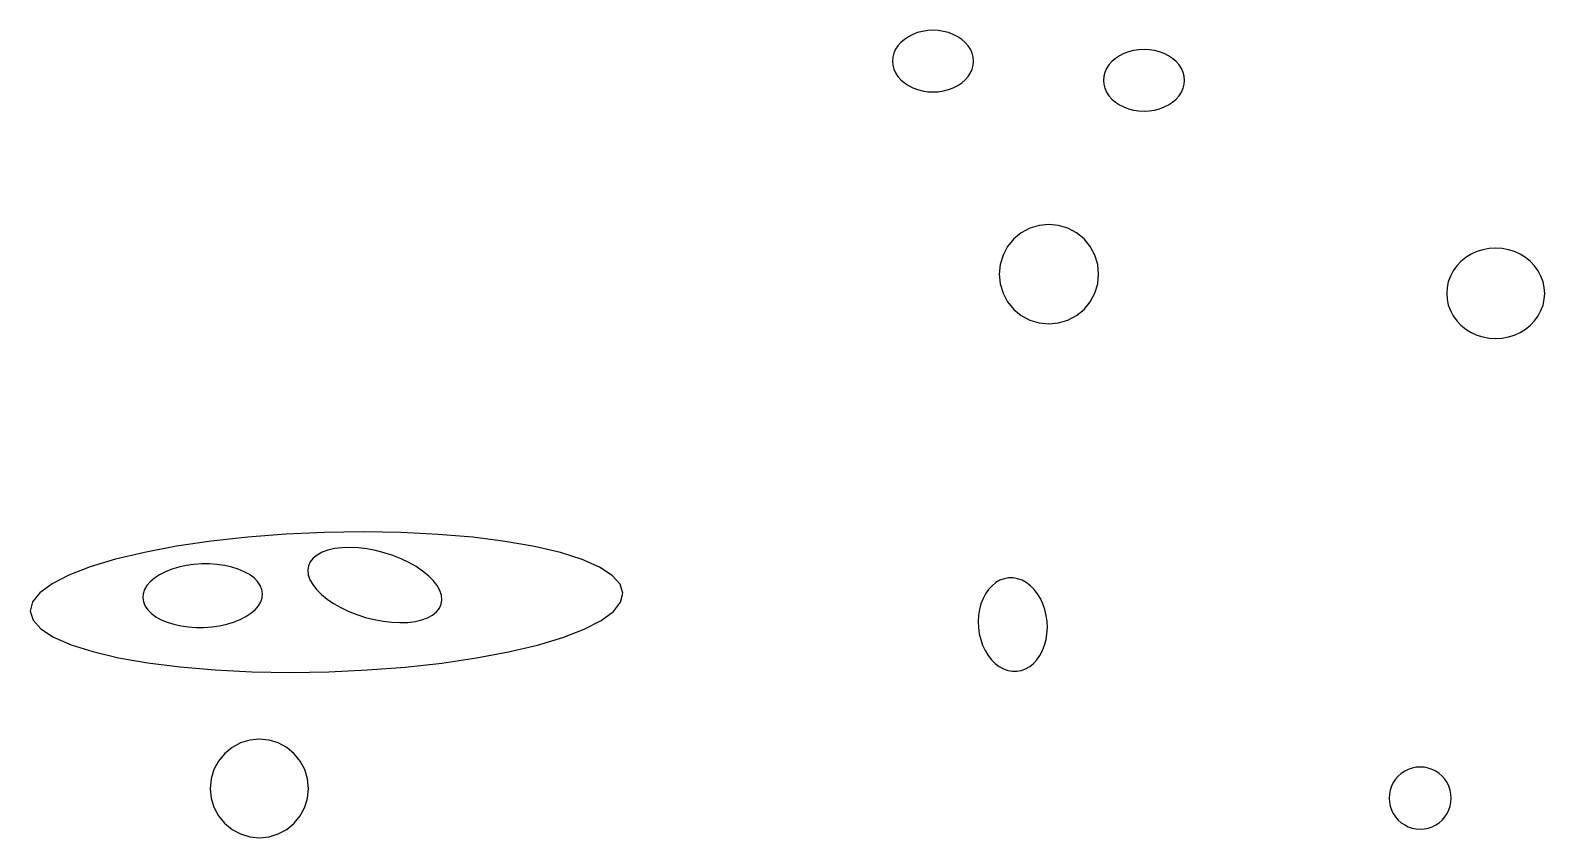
# Model space of a CAD drawing. Extents: x -292 to 292, y -205 to 211.
# Drawn here: x -112.03 to -86.97, y -85.08 to -71.72 of the extents above; entities that cross this region are included whole.
import ezdxf

# ---------------------------------------------------------------- set-up
doc = ezdxf.new("R2010")
doc.units = 0

msp = doc.modelspace()

# ---------------------------------------------------------------- linework, layer by layer
at = {"layer": 'CIRCLES'}
for p, q in [((-95.333, -74.948), (-95.488, -74.995)), ((-95.173, -74.932), (-95.333, -74.948)), ((-95.012, -74.948), (-95.173, -74.932)), ((-94.858, -74.995), (-95.012, -74.948)), ((-95.755, -75.173), (-95.857, -75.298)), ((-95.63, -75.071), (-95.755, -75.173)), ((-95.488, -74.995), (-95.63, -75.071)), ((-94.716, -75.071), (-94.858, -74.995)), ((-94.591, -75.173), (-94.716, -75.071)), ((-94.489, -75.298), (-94.591, -75.173)), ((-95.933, -75.441), (-95.98, -75.595)), ((-95.857, -75.298), (-95.933, -75.441)), ((-94.412, -75.441), (-94.489, -75.298)), ((-94.366, -75.595), (-94.412, -75.441)), ((-95.98, -75.595), (-95.996, -75.756)), ((-94.35, -75.756), (-94.366, -75.595)), ((-95.996, -75.756), (-95.98, -75.916)), ((-95.98, -75.916), (-95.933, -76.07)), ((-94.412, -76.07), (-94.366, -75.916)), ((-94.366, -75.916), (-94.35, -75.756)), ((-95.933, -76.07), (-95.857, -76.213)), ((-94.489, -76.213), (-94.412, -76.07)), ((-95.857, -76.213), (-95.755, -76.338)), ((-95.755, -76.338), (-95.63, -76.44)), ((-95.63, -76.44), (-95.488, -76.516)), ((-94.858, -76.516), (-94.716, -76.44)), ((-94.716, -76.44), (-94.591, -76.338)), ((-94.591, -76.338), (-94.489, -76.213)), ((-95.488, -76.516), (-95.333, -76.563)), ((-95.333, -76.563), (-95.173, -76.579)), ((-95.173, -76.579), (-95.012, -76.563)), ((-95.012, -76.563), (-94.858, -76.516)), ((-108.401, -83.466), (-108.554, -83.512)), ((-108.242, -83.45), (-108.401, -83.466)), ((-108.083, -83.466), (-108.242, -83.45)), ((-107.931, -83.512), (-108.083, -83.466)), ((-108.818, -83.689), (-108.919, -83.812)), ((-108.694, -83.588), (-108.818, -83.689)), ((-108.554, -83.512), (-108.694, -83.588)), ((-107.79, -83.588), (-107.931, -83.512)), ((-107.666, -83.689), (-107.79, -83.588)), ((-107.565, -83.812), (-107.666, -83.689)), ((-108.994, -83.953), (-109.041, -84.106)), ((-108.919, -83.812), (-108.994, -83.953)), ((-107.49, -83.953), (-107.565, -83.812)), ((-107.444, -84.106), (-107.49, -83.953)), ((-109.041, -84.106), (-109.056, -84.265)), ((-107.428, -84.265), (-107.444, -84.106)), ((-109.056, -84.265), (-109.041, -84.423)), ((-109.041, -84.423), (-108.994, -84.576)), ((-107.49, -84.576), (-107.444, -84.423)), ((-107.444, -84.423), (-107.428, -84.265)), ((-108.994, -84.576), (-108.919, -84.717)), ((-108.919, -84.717), (-108.818, -84.84)), ((-107.666, -84.84), (-107.565, -84.717)), ((-107.565, -84.717), (-107.49, -84.576)), ((-108.818, -84.84), (-108.694, -84.941)), ((-108.694, -84.941), (-108.554, -85.017)), ((-107.931, -85.017), (-107.79, -84.941)), ((-107.79, -84.941), (-107.666, -84.84)), ((-108.554, -85.017), (-108.401, -85.063)), ((-108.401, -85.063), (-108.242, -85.079)), ((-108.242, -85.079), (-108.083, -85.063)), ((-108.083, -85.063), (-107.931, -85.017))]:
    msp.add_line(p, q, dxfattribs=at)
at = {"layer": 'ELLIPSES'}
for p, q in [((-97.623, -71.921), (-97.672, -71.976)), ((-97.566, -71.871), (-97.623, -71.921)), ((-97.5, -71.827), (-97.566, -71.871)), ((-97.427, -71.79), (-97.5, -71.827)), ((-97.348, -71.76), (-97.427, -71.79)), ((-97.265, -71.739), (-97.348, -71.76)), ((-97.179, -71.726), (-97.265, -71.739)), ((-97.092, -71.721), (-97.179, -71.726)), ((-97.004, -71.726), (-97.092, -71.721)), ((-96.918, -71.739), (-97.004, -71.726)), ((-96.835, -71.76), (-96.918, -71.739)), ((-96.756, -71.79), (-96.835, -71.76)), ((-96.683, -71.827), (-96.756, -71.79)), ((-96.617, -71.871), (-96.683, -71.827)), ((-96.56, -71.921), (-96.617, -71.871)), ((-96.511, -71.976), (-96.56, -71.921)), ((-97.756, -72.165), (-97.762, -72.231)), ((-97.739, -72.099), (-97.756, -72.165)), ((-97.711, -72.036), (-97.739, -72.099)), ((-97.672, -71.976), (-97.711, -72.036)), ((-96.472, -72.036), (-96.511, -71.976)), ((-96.444, -72.099), (-96.472, -72.036)), ((-96.427, -72.165), (-96.444, -72.099)), ((-96.421, -72.231), (-96.427, -72.165)), ((-94.073, -72.188), (-94.131, -72.238)), ((-94.007, -72.144), (-94.073, -72.188)), ((-93.934, -72.107), (-94.007, -72.144)), ((-93.856, -72.078), (-93.934, -72.107)), ((-93.773, -72.056), (-93.856, -72.078)), ((-93.687, -72.043), (-93.773, -72.056)), ((-93.599, -72.039), (-93.687, -72.043)), ((-93.511, -72.043), (-93.599, -72.039)), ((-93.425, -72.056), (-93.511, -72.043)), ((-93.342, -72.078), (-93.425, -72.056)), ((-93.264, -72.107), (-93.342, -72.078)), ((-93.191, -72.144), (-93.264, -72.107)), ((-93.125, -72.188), (-93.191, -72.144)), ((-93.067, -72.238), (-93.125, -72.188)), ((-97.762, -72.231), (-97.756, -72.298)), ((-97.756, -72.298), (-97.739, -72.363)), ((-97.739, -72.363), (-97.711, -72.426)), ((-97.711, -72.426), (-97.672, -72.486)), ((-96.511, -72.486), (-96.472, -72.426)), ((-96.472, -72.426), (-96.444, -72.363)), ((-96.444, -72.363), (-96.427, -72.298)), ((-96.427, -72.298), (-96.421, -72.231)), ((-94.247, -72.417), (-94.264, -72.482)), ((-94.218, -72.354), (-94.247, -72.417)), ((-94.18, -72.294), (-94.218, -72.354)), ((-94.131, -72.238), (-94.18, -72.294)), ((-93.018, -72.294), (-93.067, -72.238)), ((-92.98, -72.354), (-93.018, -72.294)), ((-92.951, -72.417), (-92.98, -72.354)), ((-92.934, -72.482), (-92.951, -72.417)), ((-97.672, -72.486), (-97.623, -72.542)), ((-97.623, -72.542), (-97.566, -72.592)), ((-97.566, -72.592), (-97.5, -72.636)), ((-97.5, -72.636), (-97.427, -72.673)), ((-97.427, -72.673), (-97.348, -72.702)), ((-96.835, -72.702), (-96.756, -72.673)), ((-96.756, -72.673), (-96.683, -72.636)), ((-96.683, -72.636), (-96.617, -72.592)), ((-96.617, -72.592), (-96.56, -72.542)), ((-96.56, -72.542), (-96.511, -72.486)), ((-94.264, -72.482), (-94.269, -72.549)), ((-94.269, -72.549), (-94.264, -72.615)), ((-94.264, -72.615), (-94.247, -72.681)), ((-94.247, -72.681), (-94.218, -72.744)), ((-92.98, -72.744), (-92.951, -72.681)), ((-92.951, -72.681), (-92.934, -72.615)), ((-92.929, -72.549), (-92.934, -72.482)), ((-92.934, -72.615), (-92.929, -72.549)), ((-97.348, -72.702), (-97.265, -72.724)), ((-97.265, -72.724), (-97.179, -72.737)), ((-97.179, -72.737), (-97.092, -72.741)), ((-97.092, -72.741), (-97.004, -72.737)), ((-97.004, -72.737), (-96.918, -72.724)), ((-96.918, -72.724), (-96.835, -72.702)), ((-94.218, -72.744), (-94.18, -72.804)), ((-94.18, -72.804), (-94.131, -72.859)), ((-94.131, -72.859), (-94.073, -72.909)), ((-94.073, -72.909), (-94.007, -72.953)), ((-93.191, -72.953), (-93.125, -72.909)), ((-93.125, -72.909), (-93.067, -72.859)), ((-93.067, -72.859), (-93.018, -72.804)), ((-93.018, -72.804), (-92.98, -72.744)), ((-94.007, -72.953), (-93.934, -72.99)), ((-93.934, -72.99), (-93.856, -73.02)), ((-93.856, -73.02), (-93.773, -73.041)), ((-93.773, -73.041), (-93.687, -73.054)), ((-93.687, -73.054), (-93.599, -73.059)), ((-93.599, -73.059), (-93.511, -73.054)), ((-93.511, -73.054), (-93.425, -73.041)), ((-93.425, -73.041), (-93.342, -73.02)), ((-93.342, -73.02), (-93.264, -72.99)), ((-93.264, -72.99), (-93.191, -72.953)), ((-88.184, -75.426), (-88.272, -75.48)), ((-88.088, -75.382), (-88.184, -75.426)), ((-87.988, -75.351), (-88.088, -75.382)), ((-87.884, -75.332), (-87.988, -75.351)), ((-87.778, -75.325), (-87.884, -75.332)), ((-87.672, -75.332), (-87.778, -75.325)), ((-87.568, -75.351), (-87.672, -75.332)), ((-87.467, -75.382), (-87.568, -75.351)), ((-87.372, -75.426), (-87.467, -75.382)), ((-87.284, -75.48), (-87.372, -75.426)), ((-88.481, -75.699), (-88.528, -75.787)), ((-88.422, -75.618), (-88.481, -75.699)), ((-88.352, -75.544), (-88.422, -75.618)), ((-88.272, -75.48), (-88.352, -75.544)), ((-87.204, -75.544), (-87.284, -75.48)), ((-87.134, -75.618), (-87.204, -75.544)), ((-87.075, -75.699), (-87.134, -75.618)), ((-87.028, -75.787), (-87.075, -75.699)), ((-88.562, -75.88), (-88.582, -75.975)), ((-88.528, -75.787), (-88.562, -75.88)), ((-86.994, -75.88), (-87.028, -75.787)), ((-86.973, -75.975), (-86.994, -75.88)), ((-88.582, -75.975), (-88.589, -76.073)), ((-88.589, -76.073), (-88.582, -76.171)), ((-88.582, -76.171), (-88.562, -76.266)), ((-86.994, -76.266), (-86.973, -76.171)), ((-86.966, -76.073), (-86.973, -75.975)), ((-86.973, -76.171), (-86.966, -76.073)), ((-88.562, -76.266), (-88.528, -76.359)), ((-88.528, -76.359), (-88.481, -76.447)), ((-88.481, -76.447), (-88.422, -76.528)), ((-87.134, -76.528), (-87.075, -76.447)), ((-87.075, -76.447), (-87.028, -76.359)), ((-87.028, -76.359), (-86.994, -76.266)), ((-88.422, -76.528), (-88.352, -76.602)), ((-88.352, -76.602), (-88.272, -76.666)), ((-88.272, -76.666), (-88.184, -76.72)), ((-87.372, -76.72), (-87.284, -76.666)), ((-87.284, -76.666), (-87.204, -76.602)), ((-87.204, -76.602), (-87.134, -76.528)), ((-88.184, -76.72), (-88.088, -76.764)), ((-88.088, -76.764), (-87.988, -76.795)), ((-87.988, -76.795), (-87.884, -76.814)), ((-87.884, -76.814), (-87.778, -76.821)), ((-87.778, -76.821), (-87.672, -76.814)), ((-87.672, -76.814), (-87.568, -76.795)), ((-87.568, -76.795), (-87.467, -76.764)), ((-87.467, -76.764), (-87.372, -76.72)), ((-109.039, -80.174), (-109.612, -80.258)), ((-108.433, -80.107), (-109.039, -80.174)), ((-107.805, -80.059), (-108.433, -80.107)), ((-107.165, -80.029), (-107.805, -80.059)), ((-106.524, -80.02), (-107.165, -80.029)), ((-105.894, -80.03), (-106.524, -80.02)), ((-105.285, -80.06), (-105.894, -80.03)), ((-104.708, -80.109), (-105.285, -80.06)), ((-104.172, -80.177), (-104.708, -80.109)), ((-103.686, -80.262), (-104.172, -80.177)), ((-110.143, -80.358), (-110.623, -80.472)), ((-109.612, -80.258), (-110.143, -80.358)), ((-107.352, -80.455), (-107.4, -80.515)), ((-107.287, -80.402), (-107.352, -80.455)), ((-107.205, -80.357), (-107.287, -80.402)), ((-107.108, -80.322), (-107.205, -80.357)), ((-106.998, -80.297), (-107.108, -80.322)), ((-106.877, -80.282), (-106.998, -80.297)), ((-106.746, -80.277), (-106.877, -80.282)), ((-106.609, -80.284), (-106.746, -80.277)), ((-106.466, -80.3), (-106.609, -80.284)), ((-106.321, -80.327), (-106.466, -80.3)), ((-106.177, -80.364), (-106.321, -80.327)), ((-106.035, -80.41), (-106.177, -80.364)), ((-105.898, -80.464), (-106.035, -80.41)), ((-105.768, -80.526), (-105.898, -80.464)), ((-103.26, -80.362), (-103.686, -80.262)), ((-102.9, -80.477), (-103.26, -80.362)), ((-111.042, -80.598), (-111.395, -80.734)), ((-110.623, -80.472), (-111.042, -80.598)), ((-109.798, -80.68), (-109.894, -80.729)), ((-109.692, -80.638), (-109.798, -80.68)), ((-109.577, -80.604), (-109.692, -80.638)), ((-109.455, -80.577), (-109.577, -80.604)), ((-109.328, -80.559), (-109.455, -80.577)), ((-109.199, -80.55), (-109.328, -80.559)), ((-109.069, -80.55), (-109.199, -80.55)), ((-108.942, -80.559), (-109.069, -80.55)), ((-108.818, -80.576), (-108.942, -80.559)), ((-108.701, -80.602), (-108.818, -80.576)), ((-108.592, -80.637), (-108.701, -80.602)), ((-108.493, -80.678), (-108.592, -80.637)), ((-108.405, -80.727), (-108.493, -80.678)), ((-107.429, -80.583), (-107.44, -80.655)), ((-107.44, -80.655), (-107.432, -80.732)), ((-107.4, -80.515), (-107.429, -80.583)), ((-105.648, -80.594), (-105.768, -80.526)), ((-105.54, -80.667), (-105.648, -80.594)), ((-105.445, -80.744), (-105.54, -80.667)), ((-102.612, -80.603), (-102.9, -80.477)), ((-102.401, -80.74), (-102.612, -80.603)), ((-111.675, -80.878), (-111.876, -81.027)), ((-111.395, -80.734), (-111.675, -80.878)), ((-110.103, -80.907), (-110.142, -80.974)), ((-110.048, -80.844), (-110.103, -80.907)), ((-109.978, -80.784), (-110.048, -80.844)), ((-109.894, -80.729), (-109.978, -80.784)), ((-108.331, -80.781), (-108.405, -80.727)), ((-108.271, -80.841), (-108.331, -80.781)), ((-108.227, -80.904), (-108.271, -80.841)), ((-108.2, -80.971), (-108.227, -80.904)), ((-108.189, -81.039), (-108.2, -80.971)), ((-107.432, -80.732), (-107.405, -80.811)), ((-107.405, -80.811), (-107.359, -80.892)), ((-107.359, -80.892), (-107.296, -80.974)), ((-105.365, -80.824), (-105.445, -80.744)), ((-105.302, -80.906), (-105.365, -80.824)), ((-105.257, -80.987), (-105.302, -80.906)), ((-102.272, -80.884), (-102.401, -80.74)), ((-102.225, -81.033), (-102.272, -80.884)), ((-96.115, -80.91), (-96.172, -80.971)), ((-96.053, -80.859), (-96.115, -80.91)), ((-95.985, -80.82), (-96.053, -80.859)), ((-95.914, -80.794), (-95.985, -80.82)), ((-95.841, -80.781), (-95.914, -80.794)), ((-95.766, -80.781), (-95.841, -80.781)), ((-95.691, -80.794), (-95.766, -80.781)), ((-95.618, -80.82), (-95.691, -80.794)), ((-95.547, -80.859), (-95.618, -80.82)), ((-95.48, -80.91), (-95.547, -80.859)), ((-95.419, -80.971), (-95.48, -80.91)), ((-111.997, -81.179), (-112.034, -81.33)), ((-111.876, -81.027), (-111.997, -81.179)), ((-110.165, -81.042), (-110.171, -81.111)), ((-110.171, -81.111), (-110.16, -81.179)), ((-110.142, -80.974), (-110.165, -81.042)), ((-110.16, -81.179), (-110.132, -81.246)), ((-108.257, -81.243), (-108.218, -81.176)), ((-108.218, -81.176), (-108.195, -81.108)), ((-108.195, -81.108), (-108.189, -81.039)), ((-107.296, -80.974), (-107.216, -81.054)), ((-107.216, -81.054), (-107.122, -81.131)), ((-107.122, -81.131), (-107.013, -81.204)), ((-107.013, -81.204), (-106.894, -81.272)), ((-105.262, -81.283), (-105.232, -81.215)), ((-105.23, -81.066), (-105.257, -80.987)), ((-105.232, -81.215), (-105.222, -81.143)), ((-105.222, -81.143), (-105.23, -81.066)), ((-102.383, -81.336), (-102.263, -81.184)), ((-102.263, -81.184), (-102.225, -81.033)), ((-96.298, -81.211), (-96.323, -81.305)), ((-96.264, -81.123), (-96.298, -81.211)), ((-96.222, -81.043), (-96.264, -81.123)), ((-96.172, -80.971), (-96.222, -81.043)), ((-95.363, -81.043), (-95.419, -80.971)), ((-95.314, -81.123), (-95.363, -81.043)), ((-95.273, -81.211), (-95.314, -81.123)), ((-95.241, -81.305), (-95.273, -81.211)), ((-112.034, -81.33), (-111.988, -81.479)), ((-110.132, -81.246), (-110.088, -81.309)), ((-110.088, -81.309), (-110.029, -81.369)), ((-110.029, -81.369), (-109.955, -81.423)), ((-109.955, -81.423), (-109.867, -81.472)), ((-109.867, -81.472), (-109.768, -81.514)), ((-108.668, -81.512), (-108.561, -81.47)), ((-108.561, -81.47), (-108.466, -81.421)), ((-108.466, -81.421), (-108.382, -81.366)), ((-108.382, -81.366), (-108.312, -81.307)), ((-108.312, -81.307), (-108.257, -81.243)), ((-106.894, -81.272), (-106.764, -81.334)), ((-106.764, -81.334), (-106.627, -81.388)), ((-106.627, -81.388), (-106.485, -81.434)), ((-106.485, -81.434), (-106.34, -81.471)), ((-106.34, -81.471), (-106.195, -81.498)), ((-105.553, -81.476), (-105.457, -81.441)), ((-105.457, -81.441), (-105.375, -81.396)), ((-105.375, -81.396), (-105.31, -81.343)), ((-105.31, -81.343), (-105.262, -81.283)), ((-102.585, -81.485), (-102.383, -81.336)), ((-96.338, -81.402), (-96.344, -81.503)), ((-96.323, -81.305), (-96.338, -81.402)), ((-95.217, -81.402), (-95.241, -81.305)), ((-95.204, -81.503), (-95.217, -81.402)), ((-111.988, -81.479), (-111.858, -81.623)), ((-111.858, -81.623), (-111.648, -81.76)), ((-109.768, -81.514), (-109.659, -81.548)), ((-109.659, -81.548), (-109.542, -81.574)), ((-109.542, -81.574), (-109.418, -81.592)), ((-109.418, -81.592), (-109.29, -81.601)), ((-109.29, -81.601), (-109.161, -81.6)), ((-109.161, -81.6), (-109.032, -81.591)), ((-109.032, -81.591), (-108.905, -81.573)), ((-108.905, -81.573), (-108.783, -81.547)), ((-108.783, -81.547), (-108.668, -81.512)), ((-106.195, -81.498), (-106.053, -81.514)), ((-106.053, -81.514), (-105.915, -81.521)), ((-105.915, -81.521), (-105.784, -81.516)), ((-105.784, -81.516), (-105.663, -81.501)), ((-105.663, -81.501), (-105.553, -81.476)), ((-103.217, -81.765), (-102.865, -81.629)), ((-102.865, -81.629), (-102.585, -81.485)), ((-96.344, -81.503), (-96.34, -81.604)), ((-96.34, -81.604), (-96.326, -81.704)), ((-96.326, -81.704), (-96.302, -81.802)), ((-95.22, -81.802), (-95.205, -81.704)), ((-95.205, -81.704), (-95.199, -81.604)), ((-95.199, -81.604), (-95.204, -81.503)), ((-111.648, -81.76), (-111.36, -81.886)), ((-111.36, -81.886), (-111, -82.001)), ((-104.116, -82.005), (-103.637, -81.891)), ((-103.637, -81.891), (-103.217, -81.765)), ((-96.302, -81.802), (-96.27, -81.896)), ((-96.27, -81.896), (-96.229, -81.984)), ((-95.279, -81.983), (-95.245, -81.896)), ((-95.245, -81.896), (-95.22, -81.802)), ((-111, -82.001), (-110.573, -82.101)), ((-110.573, -82.101), (-110.088, -82.186)), ((-110.088, -82.186), (-109.552, -82.254)), ((-105.827, -82.256), (-105.221, -82.189)), ((-105.221, -82.189), (-104.647, -82.105)), ((-104.647, -82.105), (-104.116, -82.005)), ((-96.229, -81.984), (-96.18, -82.064)), ((-96.18, -82.064), (-96.125, -82.135)), ((-96.125, -82.135), (-96.063, -82.197)), ((-96.063, -82.197), (-95.996, -82.248)), ((-95.491, -82.248), (-95.428, -82.197)), ((-95.428, -82.197), (-95.371, -82.135)), ((-95.371, -82.135), (-95.321, -82.064)), ((-95.321, -82.064), (-95.279, -81.983)), ((-109.552, -82.254), (-108.974, -82.303)), ((-108.974, -82.303), (-108.366, -82.333)), ((-108.366, -82.333), (-107.735, -82.343)), ((-107.735, -82.343), (-107.095, -82.334)), ((-107.095, -82.334), (-106.455, -82.304)), ((-106.455, -82.304), (-105.827, -82.256)), ((-95.996, -82.248), (-95.925, -82.286)), ((-95.925, -82.286), (-95.852, -82.313)), ((-95.852, -82.313), (-95.777, -82.326)), ((-95.777, -82.326), (-95.703, -82.326)), ((-95.703, -82.326), (-95.629, -82.313)), ((-95.629, -82.313), (-95.558, -82.286)), ((-95.558, -82.286), (-95.491, -82.248)), ((-89.284, -83.978), (-89.34, -84.016)), ((-89.224, -83.949), (-89.284, -83.978)), ((-89.16, -83.927), (-89.224, -83.949)), ((-89.094, -83.914), (-89.16, -83.927)), ((-89.027, -83.91), (-89.094, -83.914)), ((-88.96, -83.914), (-89.027, -83.91)), ((-88.894, -83.927), (-88.96, -83.914)), ((-88.83, -83.949), (-88.894, -83.927)), ((-88.77, -83.978), (-88.83, -83.949)), ((-88.714, -84.016), (-88.77, -83.978)), ((-89.502, -84.227), (-89.523, -84.29)), ((-89.472, -84.166), (-89.502, -84.227)), ((-89.435, -84.111), (-89.472, -84.166)), ((-89.39, -84.06), (-89.435, -84.111)), ((-89.34, -84.016), (-89.39, -84.06)), ((-88.664, -84.06), (-88.714, -84.016)), ((-88.619, -84.111), (-88.664, -84.06)), ((-88.582, -84.166), (-88.619, -84.111)), ((-88.552, -84.227), (-88.582, -84.166)), ((-88.531, -84.29), (-88.552, -84.227)), ((-89.536, -84.356), (-89.541, -84.423)), ((-89.541, -84.423), (-89.536, -84.49)), ((-89.523, -84.29), (-89.536, -84.356)), ((-88.518, -84.356), (-88.531, -84.29)), ((-88.513, -84.423), (-88.518, -84.356)), ((-88.518, -84.49), (-88.513, -84.423)), ((-89.536, -84.49), (-89.523, -84.556)), ((-89.523, -84.556), (-89.502, -84.62)), ((-89.502, -84.62), (-89.472, -84.68)), ((-89.472, -84.68), (-89.435, -84.736)), ((-88.619, -84.736), (-88.582, -84.68)), ((-88.582, -84.68), (-88.552, -84.62)), ((-88.552, -84.62), (-88.531, -84.556)), ((-88.531, -84.556), (-88.518, -84.49)), ((-89.435, -84.736), (-89.39, -84.786)), ((-89.39, -84.786), (-89.34, -84.831)), ((-89.34, -84.831), (-89.284, -84.868)), ((-89.284, -84.868), (-89.224, -84.898)), ((-89.224, -84.898), (-89.16, -84.919)), ((-89.16, -84.919), (-89.094, -84.933)), ((-89.094, -84.933), (-89.027, -84.937)), ((-89.027, -84.937), (-88.96, -84.933)), ((-88.96, -84.933), (-88.894, -84.919)), ((-88.894, -84.919), (-88.83, -84.898)), ((-88.83, -84.898), (-88.77, -84.868)), ((-88.77, -84.868), (-88.714, -84.831)), ((-88.714, -84.831), (-88.664, -84.786)), ((-88.664, -84.786), (-88.619, -84.736))]:
    msp.add_line(p, q, dxfattribs=at)

doc.saveas('drawing.dxf')
